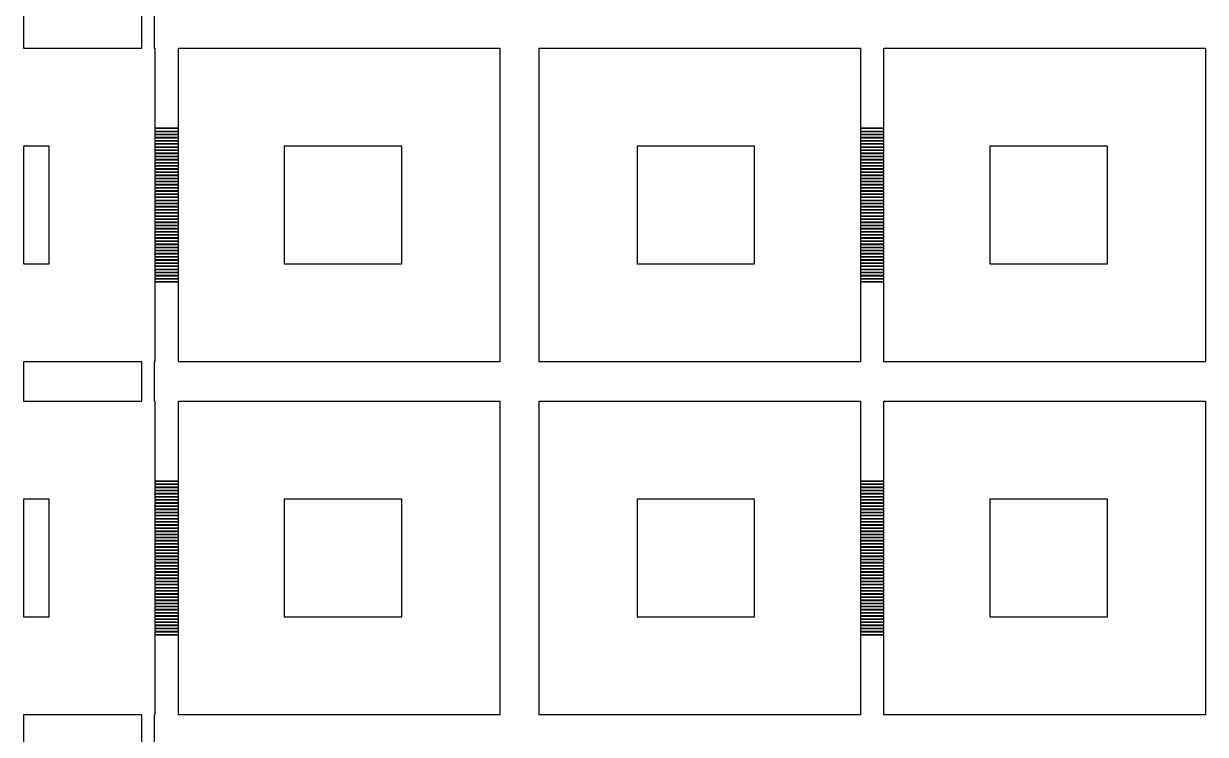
# Model space of a CAD drawing. Extents: x 40 to 187, y -3 to 150.
# Drawn here: x 39.55 to 54.96, y 50.62 to 59.89 of the extents above; entities that cross this region are included whole.
import ezdxf

# ---------------------------------------------------------------- set-up
doc = ezdxf.new("R2010")
doc.units = 0

msp = doc.modelspace()

# ---------------------------------------------------------------- linework, layer by layer
for p, q in [((39.5487, 60.0777), (39.5487, 59.5664)), ((41.0889, 59.5664), (41.0889, 60.0777)), ((41.2513, 60.0777), (41.2513, 59.5664)), ((39.5487, 59.5664), (41.0889, 59.5664)), ((41.2513, 59.5664), (41.2619, 59.5664)), ((41.2619, 59.5664), (41.2619, 58.5285)), ((41.5687, 58.5285), (41.5687, 59.5664)), ((41.5687, 59.5664), (45.7613, 59.5664)), ((45.7613, 59.5664), (45.7613, 55.476)), ((46.2726, 55.476), (46.2726, 59.5664)), ((46.2726, 59.5664), (50.4653, 59.5664)), ((50.4653, 59.5664), (50.4653, 58.5285)), ((50.7721, 58.5285), (50.7721, 59.5664)), ((50.7721, 59.5664), (54.9647, 59.5664)), ((54.9647, 59.5664), (54.9647, 55.476)), ((41.2619, 58.5285), (41.5687, 58.5285)), ((41.5687, 58.5183), (41.2619, 58.5183)), ((41.2619, 58.5183), (41.2619, 58.4876)), ((41.2619, 58.4876), (41.5687, 58.4876)), ((41.5687, 58.4774), (41.2619, 58.4774)), ((41.2619, 58.4774), (41.2619, 58.4467)), ((41.2619, 58.4467), (41.5687, 58.4467)), ((41.5687, 58.4365), (41.2619, 58.4365)), ((41.2619, 58.4365), (41.2619, 58.4058)), ((41.5687, 58.4876), (41.5687, 58.5183)), ((41.5687, 58.4467), (41.5687, 58.4774)), ((41.5687, 58.4058), (41.5687, 58.4365)), ((50.4653, 58.5285), (50.7721, 58.5285)), ((50.7721, 58.5183), (50.4653, 58.5183)), ((50.4653, 58.5183), (50.4653, 58.4876)), ((50.4653, 58.4876), (50.7721, 58.4876)), ((50.7721, 58.4774), (50.4653, 58.4774)), ((50.4653, 58.4774), (50.4653, 58.4467)), ((50.4653, 58.4467), (50.7721, 58.4467)), ((50.7721, 58.4365), (50.4653, 58.4365)), ((50.4653, 58.4365), (50.4653, 58.4058)), ((50.7721, 58.4876), (50.7721, 58.5183)), ((50.7721, 58.4467), (50.7721, 58.4774)), ((50.7721, 58.4058), (50.7721, 58.4365)), ((39.8814, 58.2882), (39.5487, 58.2882)), ((39.5487, 58.2882), (39.5487, 56.7543)), ((39.8814, 56.7543), (39.8814, 58.2882)), ((41.2619, 58.4058), (41.5687, 58.4058)), ((41.5687, 58.3956), (41.2619, 58.3956)), ((41.2619, 58.3956), (41.2619, 58.3649)), ((41.2619, 58.3649), (41.5687, 58.3649)), ((41.5687, 58.3546), (41.2619, 58.3546)), ((41.2619, 58.3546), (41.2619, 58.324)), ((41.2619, 58.324), (41.5687, 58.324)), ((41.5687, 58.3138), (41.2619, 58.3138)), ((41.2619, 58.3138), (41.2619, 58.2831)), ((41.2619, 58.2831), (41.5687, 58.2831)), ((41.5687, 58.2728), (41.2619, 58.2728)), ((41.2619, 58.2728), (41.2619, 58.2422)), ((41.5687, 58.3649), (41.5687, 58.3956)), ((41.5687, 58.324), (41.5687, 58.3546)), ((41.5687, 58.2831), (41.5687, 58.3138)), ((41.5687, 58.2422), (41.5687, 58.2728)), ((44.4831, 58.2882), (42.9492, 58.2882)), ((42.9492, 58.2882), (42.9492, 56.7543)), ((44.4831, 56.7543), (44.4831, 58.2882)), ((49.0848, 58.2882), (47.5509, 58.2882)), ((47.5509, 58.2882), (47.5509, 56.7543)), ((49.0848, 56.7543), (49.0848, 58.2882)), ((50.4653, 58.4058), (50.7721, 58.4058)), ((50.7721, 58.3956), (50.4653, 58.3956)), ((50.4653, 58.3956), (50.4653, 58.3649)), ((50.4653, 58.3649), (50.7721, 58.3649)), ((50.7721, 58.3546), (50.4653, 58.3546)), ((50.4653, 58.3546), (50.4653, 58.324)), ((50.4653, 58.324), (50.7721, 58.324)), ((50.7721, 58.3138), (50.4653, 58.3138)), ((50.4653, 58.3138), (50.4653, 58.2831)), ((50.4653, 58.2831), (50.7721, 58.2831)), ((50.7721, 58.2728), (50.4653, 58.2728)), ((50.4653, 58.2728), (50.4653, 58.2422)), ((50.7721, 58.3649), (50.7721, 58.3956)), ((50.7721, 58.324), (50.7721, 58.3546)), ((50.7721, 58.2831), (50.7721, 58.3138)), ((50.7721, 58.2422), (50.7721, 58.2728)), ((53.6865, 58.2882), (52.1526, 58.2882)), ((52.1526, 58.2882), (52.1526, 56.7543)), ((53.6865, 56.7543), (53.6865, 58.2882)), ((41.2619, 58.2422), (41.5687, 58.2422)), ((41.5687, 58.2319), (41.2619, 58.2319)), ((41.2619, 58.2319), (41.2619, 58.2013)), ((41.2619, 58.2013), (41.5687, 58.2013)), ((41.5687, 58.191), (41.2619, 58.191)), ((41.2619, 58.191), (41.2619, 58.1604)), ((41.2619, 58.1604), (41.5687, 58.1604)), ((41.5687, 58.1501), (41.2619, 58.1501)), ((41.2619, 58.1501), (41.2619, 58.1195)), ((41.2619, 58.1195), (41.5687, 58.1195)), ((41.5687, 58.2013), (41.5687, 58.2319)), ((41.5687, 58.1604), (41.5687, 58.191)), ((41.5687, 58.1195), (41.5687, 58.1501)), ((50.4653, 58.2422), (50.7721, 58.2422)), ((50.7721, 58.2319), (50.4653, 58.2319)), ((50.4653, 58.2319), (50.4653, 58.2013)), ((50.4653, 58.2013), (50.7721, 58.2013)), ((50.7721, 58.191), (50.4653, 58.191)), ((50.4653, 58.191), (50.4653, 58.1604)), ((50.4653, 58.1604), (50.7721, 58.1604)), ((50.7721, 58.1501), (50.4653, 58.1501)), ((50.4653, 58.1501), (50.4653, 58.1195)), ((50.4653, 58.1195), (50.7721, 58.1195)), ((50.7721, 58.2013), (50.7721, 58.2319)), ((50.7721, 58.1604), (50.7721, 58.191)), ((50.7721, 58.1195), (50.7721, 58.1501)), ((41.5687, 58.1092), (41.2619, 58.1092)), ((41.2619, 58.1092), (41.2619, 58.0786)), ((41.2619, 58.0786), (41.5687, 58.0786)), ((41.5687, 58.0683), (41.2619, 58.0683)), ((41.2619, 58.0683), (41.2619, 58.0376)), ((41.2619, 58.0376), (41.5687, 58.0376)), ((41.5687, 58.0274), (41.2619, 58.0274)), ((41.2619, 58.0274), (41.2619, 57.9967)), ((41.2619, 57.9967), (41.5687, 57.9967)), ((41.5687, 57.9865), (41.2619, 57.9865)), ((41.2619, 57.9865), (41.2619, 57.9558)), ((41.5687, 58.0786), (41.5687, 58.1092)), ((41.5687, 58.0376), (41.5687, 58.0683)), ((41.5687, 57.9967), (41.5687, 58.0274)), ((41.5687, 57.9558), (41.5687, 57.9865)), ((50.7721, 58.1092), (50.4653, 58.1092)), ((50.4653, 58.1092), (50.4653, 58.0786)), ((50.4653, 58.0786), (50.7721, 58.0786)), ((50.7721, 58.0683), (50.4653, 58.0683)), ((50.4653, 58.0683), (50.4653, 58.0376)), ((50.4653, 58.0376), (50.7721, 58.0376)), ((50.7721, 58.0274), (50.4653, 58.0274)), ((50.4653, 58.0274), (50.4653, 57.9967)), ((50.4653, 57.9967), (50.7721, 57.9967)), ((50.7721, 57.9865), (50.4653, 57.9865)), ((50.4653, 57.9865), (50.4653, 57.9558)), ((50.7721, 58.0786), (50.7721, 58.1092)), ((50.7721, 58.0376), (50.7721, 58.0683)), ((50.7721, 57.9967), (50.7721, 58.0274)), ((50.7721, 57.9558), (50.7721, 57.9865)), ((41.2619, 57.9558), (41.5687, 57.9558)), ((41.5687, 57.9456), (41.2619, 57.9456)), ((41.2619, 57.9456), (41.2619, 57.9149)), ((41.2619, 57.9149), (41.5687, 57.9149)), ((41.5687, 57.9047), (41.2619, 57.9047)), ((41.2619, 57.9047), (41.2619, 57.874)), ((41.2619, 57.874), (41.5687, 57.874)), ((41.5687, 57.8638), (41.2619, 57.8638)), ((41.2619, 57.8638), (41.2619, 57.8331)), ((41.2619, 57.8331), (41.5687, 57.8331)), ((41.5687, 57.8229), (41.2619, 57.8229)), ((41.2619, 57.8229), (41.2619, 57.7922)), ((41.5687, 57.9149), (41.5687, 57.9456)), ((41.5687, 57.874), (41.5687, 57.9047)), ((41.5687, 57.8331), (41.5687, 57.8638)), ((41.5687, 57.7922), (41.5687, 57.8229)), ((50.4653, 57.9558), (50.7721, 57.9558)), ((50.7721, 57.9456), (50.4653, 57.9456)), ((50.4653, 57.9456), (50.4653, 57.9149)), ((50.4653, 57.9149), (50.7721, 57.9149)), ((50.7721, 57.9047), (50.4653, 57.9047)), ((50.4653, 57.9047), (50.4653, 57.874)), ((50.4653, 57.874), (50.7721, 57.874)), ((50.7721, 57.8638), (50.4653, 57.8638)), ((50.4653, 57.8638), (50.4653, 57.8331)), ((50.4653, 57.8331), (50.7721, 57.8331)), ((50.7721, 57.8229), (50.4653, 57.8229)), ((50.4653, 57.8229), (50.4653, 57.7922)), ((50.7721, 57.9149), (50.7721, 57.9456)), ((50.7721, 57.874), (50.7721, 57.9047)), ((50.7721, 57.8331), (50.7721, 57.8638)), ((50.7721, 57.7922), (50.7721, 57.8229)), ((41.2619, 57.7922), (41.5687, 57.7922)), ((41.5687, 57.782), (41.2619, 57.782)), ((41.2619, 57.782), (41.2619, 57.7513)), ((41.2619, 57.7513), (41.5687, 57.7513)), ((41.5687, 57.7411), (41.2619, 57.7411)), ((41.2619, 57.7411), (41.2619, 57.7104)), ((41.2619, 57.7104), (41.5687, 57.7104)), ((41.5687, 57.7002), (41.2619, 57.7002)), ((41.2619, 57.7002), (41.2619, 57.6695)), ((41.2619, 57.6695), (41.5687, 57.6695)), ((41.5687, 57.6593), (41.2619, 57.6593)), ((41.2619, 57.6593), (41.2619, 57.6286)), ((41.5687, 57.7513), (41.5687, 57.782)), ((41.5687, 57.7104), (41.5687, 57.7411)), ((41.5687, 57.6695), (41.5687, 57.7002)), ((41.5687, 57.6286), (41.5687, 57.6593)), ((50.4653, 57.7922), (50.7721, 57.7922)), ((50.7721, 57.782), (50.4653, 57.782)), ((50.4653, 57.782), (50.4653, 57.7513)), ((50.4653, 57.7513), (50.7721, 57.7513)), ((50.7721, 57.7411), (50.4653, 57.7411)), ((50.4653, 57.7411), (50.4653, 57.7104)), ((50.4653, 57.7104), (50.7721, 57.7104)), ((50.7721, 57.7002), (50.4653, 57.7002)), ((50.4653, 57.7002), (50.4653, 57.6695)), ((50.4653, 57.6695), (50.7721, 57.6695)), ((50.7721, 57.6593), (50.4653, 57.6593)), ((50.4653, 57.6593), (50.4653, 57.6286)), ((50.7721, 57.7513), (50.7721, 57.782)), ((50.7721, 57.7104), (50.7721, 57.7411)), ((50.7721, 57.6695), (50.7721, 57.7002)), ((50.7721, 57.6286), (50.7721, 57.6593)), ((41.2619, 57.6286), (41.5687, 57.6286)), ((41.5687, 57.6184), (41.2619, 57.6184)), ((41.2619, 57.6184), (41.2619, 57.5877)), ((41.2619, 57.5877), (41.5687, 57.5877)), ((41.5687, 57.5775), (41.2619, 57.5775)), ((41.2619, 57.5775), (41.2619, 57.5468)), ((41.2619, 57.5468), (41.5687, 57.5468)), ((41.5687, 57.5366), (41.2619, 57.5366)), ((41.2619, 57.5366), (41.2619, 57.5059)), ((41.2619, 57.5059), (41.5687, 57.5059)), ((41.5687, 57.5877), (41.5687, 57.6184)), ((41.5687, 57.5468), (41.5687, 57.5775)), ((41.5687, 57.5059), (41.5687, 57.5366)), ((50.4653, 57.6286), (50.7721, 57.6286)), ((50.7721, 57.6184), (50.4653, 57.6184)), ((50.4653, 57.6184), (50.4653, 57.5877)), ((50.4653, 57.5877), (50.7721, 57.5877)), ((50.7721, 57.5775), (50.4653, 57.5775)), ((50.4653, 57.5775), (50.4653, 57.5468)), ((50.4653, 57.5468), (50.7721, 57.5468)), ((50.7721, 57.5366), (50.4653, 57.5366)), ((50.4653, 57.5366), (50.4653, 57.5059)), ((50.4653, 57.5059), (50.7721, 57.5059)), ((50.7721, 57.5877), (50.7721, 57.6184)), ((50.7721, 57.5468), (50.7721, 57.5775)), ((50.7721, 57.5059), (50.7721, 57.5366)), ((41.5687, 57.4957), (41.2619, 57.4957)), ((41.2619, 57.4957), (41.2619, 57.465)), ((41.2619, 57.465), (41.5687, 57.465)), ((41.5687, 57.4548), (41.2619, 57.4548)), ((41.2619, 57.4548), (41.2619, 57.4241)), ((41.2619, 57.4241), (41.5687, 57.4241)), ((41.5687, 57.4139), (41.2619, 57.4139)), ((41.2619, 57.4139), (41.2619, 57.3832)), ((41.2619, 57.3832), (41.5687, 57.3832)), ((41.5687, 57.373), (41.2619, 57.373)), ((41.2619, 57.373), (41.2619, 57.3423)), ((41.5687, 57.465), (41.5687, 57.4957)), ((41.5687, 57.4241), (41.5687, 57.4548)), ((41.5687, 57.3832), (41.5687, 57.4139)), ((41.5687, 57.3423), (41.5687, 57.373)), ((50.7721, 57.4957), (50.4653, 57.4957)), ((50.4653, 57.4957), (50.4653, 57.465)), ((50.4653, 57.465), (50.7721, 57.465)), ((50.7721, 57.4548), (50.4653, 57.4548)), ((50.4653, 57.4548), (50.4653, 57.4241)), ((50.4653, 57.4241), (50.7721, 57.4241)), ((50.7721, 57.4139), (50.4653, 57.4139)), ((50.4653, 57.4139), (50.4653, 57.3832)), ((50.4653, 57.3832), (50.7721, 57.3832)), ((50.7721, 57.373), (50.4653, 57.373)), ((50.4653, 57.373), (50.4653, 57.3423)), ((50.7721, 57.465), (50.7721, 57.4957)), ((50.7721, 57.4241), (50.7721, 57.4548)), ((50.7721, 57.3832), (50.7721, 57.4139)), ((50.7721, 57.3423), (50.7721, 57.373)), ((41.2619, 57.3423), (41.5687, 57.3423)), ((41.5687, 57.3321), (41.2619, 57.3321)), ((41.2619, 57.3321), (41.2619, 57.3014)), ((41.2619, 57.3014), (41.5687, 57.3014)), ((41.5687, 57.2912), (41.2619, 57.2912)), ((41.2619, 57.2912), (41.2619, 57.2605)), ((41.2619, 57.2605), (41.5687, 57.2605)), ((41.5687, 57.2503), (41.2619, 57.2503)), ((41.2619, 57.2503), (41.2619, 57.2196)), ((41.2619, 57.2196), (41.5687, 57.2196)), ((41.5687, 57.2094), (41.2619, 57.2094)), ((41.2619, 57.2094), (41.2619, 57.1787)), ((41.5687, 57.3014), (41.5687, 57.3321)), ((41.5687, 57.2605), (41.5687, 57.2912)), ((41.5687, 57.2196), (41.5687, 57.2503)), ((41.5687, 57.1787), (41.5687, 57.2094)), ((50.4653, 57.3423), (50.7721, 57.3423)), ((50.7721, 57.3321), (50.4653, 57.3321)), ((50.4653, 57.3321), (50.4653, 57.3014)), ((50.4653, 57.3014), (50.7721, 57.3014)), ((50.7721, 57.2912), (50.4653, 57.2912)), ((50.4653, 57.2912), (50.4653, 57.2605)), ((50.4653, 57.2605), (50.7721, 57.2605)), ((50.7721, 57.2503), (50.4653, 57.2503)), ((50.4653, 57.2503), (50.4653, 57.2196)), ((50.4653, 57.2196), (50.7721, 57.2196)), ((50.7721, 57.2094), (50.4653, 57.2094)), ((50.4653, 57.2094), (50.4653, 57.1787)), ((50.7721, 57.3014), (50.7721, 57.3321)), ((50.7721, 57.2605), (50.7721, 57.2912)), ((50.7721, 57.2196), (50.7721, 57.2503)), ((50.7721, 57.1787), (50.7721, 57.2094)), ((41.2619, 57.1787), (41.5687, 57.1787)), ((41.5687, 57.1685), (41.2619, 57.1685)), ((41.2619, 57.1685), (41.2619, 57.1378)), ((41.2619, 57.1378), (41.5687, 57.1378)), ((41.5687, 57.1275), (41.2619, 57.1275)), ((41.2619, 57.1275), (41.2619, 57.0969)), ((41.2619, 57.0969), (41.5687, 57.0969)), ((41.5687, 57.0867), (41.2619, 57.0867)), ((41.2619, 57.0867), (41.2619, 57.056)), ((41.2619, 57.056), (41.5687, 57.056)), ((41.5687, 57.0457), (41.2619, 57.0457)), ((41.2619, 57.0457), (41.2619, 57.0151)), ((41.5687, 57.1378), (41.5687, 57.1685)), ((41.5687, 57.0969), (41.5687, 57.1275)), ((41.5687, 57.056), (41.5687, 57.0867)), ((41.5687, 57.0151), (41.5687, 57.0457)), ((50.4653, 57.1787), (50.7721, 57.1787)), ((50.7721, 57.1685), (50.4653, 57.1685)), ((50.4653, 57.1685), (50.4653, 57.1378)), ((50.4653, 57.1378), (50.7721, 57.1378)), ((50.7721, 57.1275), (50.4653, 57.1275)), ((50.4653, 57.1275), (50.4653, 57.0969)), ((50.4653, 57.0969), (50.7721, 57.0969)), ((50.7721, 57.0867), (50.4653, 57.0867)), ((50.4653, 57.0867), (50.4653, 57.056)), ((50.4653, 57.056), (50.7721, 57.056)), ((50.7721, 57.0457), (50.4653, 57.0457)), ((50.4653, 57.0457), (50.4653, 57.0151)), ((50.7721, 57.1378), (50.7721, 57.1685)), ((50.7721, 57.0969), (50.7721, 57.1275)), ((50.7721, 57.056), (50.7721, 57.0867)), ((50.7721, 57.0151), (50.7721, 57.0457)), ((41.2619, 57.0151), (41.5687, 57.0151)), ((41.5687, 57.0048), (41.2619, 57.0048)), ((41.2619, 57.0048), (41.2619, 56.9742)), ((41.2619, 56.9742), (41.5687, 56.9742)), ((41.5687, 56.9639), (41.2619, 56.9639)), ((41.2619, 56.9639), (41.2619, 56.9333)), ((41.2619, 56.9333), (41.5687, 56.9333)), ((41.5687, 56.923), (41.2619, 56.923)), ((41.2619, 56.923), (41.2619, 56.8923)), ((41.2619, 56.8923), (41.5687, 56.8923)), ((41.5687, 56.9742), (41.5687, 57.0048)), ((41.5687, 56.9333), (41.5687, 56.9639)), ((41.5687, 56.8923), (41.5687, 56.923)), ((50.4653, 57.0151), (50.7721, 57.0151)), ((50.7721, 57.0048), (50.4653, 57.0048)), ((50.4653, 57.0048), (50.4653, 56.9742)), ((50.4653, 56.9742), (50.7721, 56.9742)), ((50.7721, 56.9639), (50.4653, 56.9639)), ((50.4653, 56.9639), (50.4653, 56.9333)), ((50.4653, 56.9333), (50.7721, 56.9333)), ((50.7721, 56.923), (50.4653, 56.923)), ((50.4653, 56.923), (50.4653, 56.8923)), ((50.4653, 56.8923), (50.7721, 56.8923)), ((50.7721, 56.9742), (50.7721, 57.0048)), ((50.7721, 56.9333), (50.7721, 56.9639)), ((50.7721, 56.8923), (50.7721, 56.923)), ((39.5487, 56.7543), (39.8814, 56.7543)), ((41.5687, 56.8821), (41.2619, 56.8821)), ((41.2619, 56.8821), (41.2619, 56.8514)), ((41.2619, 56.8514), (41.5687, 56.8514)), ((41.5687, 56.8412), (41.2619, 56.8412)), ((41.2619, 56.8412), (41.2619, 56.8105)), ((41.2619, 56.8105), (41.5687, 56.8105)), ((41.5687, 56.8003), (41.2619, 56.8003)), ((41.2619, 56.8003), (41.2619, 56.7697)), ((41.2619, 56.7697), (41.5687, 56.7697)), ((41.5687, 56.7594), (41.2619, 56.7594)), ((41.2619, 56.7594), (41.2619, 56.7287)), ((41.5687, 56.8514), (41.5687, 56.8821)), ((41.5687, 56.8105), (41.5687, 56.8412)), ((41.5687, 56.7697), (41.5687, 56.8003)), ((41.5687, 56.7287), (41.5687, 56.7594)), ((42.9492, 56.7543), (44.4831, 56.7543)), ((47.5509, 56.7543), (49.0848, 56.7543)), ((50.7721, 56.8821), (50.4653, 56.8821)), ((50.4653, 56.8821), (50.4653, 56.8514)), ((50.4653, 56.8514), (50.7721, 56.8514)), ((50.7721, 56.8412), (50.4653, 56.8412)), ((50.4653, 56.8412), (50.4653, 56.8105)), ((50.4653, 56.8105), (50.7721, 56.8105)), ((50.7721, 56.8003), (50.4653, 56.8003)), ((50.4653, 56.8003), (50.4653, 56.7697)), ((50.4653, 56.7697), (50.7721, 56.7697)), ((50.7721, 56.7594), (50.4653, 56.7594)), ((50.4653, 56.7594), (50.4653, 56.7287)), ((50.7721, 56.8514), (50.7721, 56.8821)), ((50.7721, 56.8105), (50.7721, 56.8412)), ((50.7721, 56.7697), (50.7721, 56.8003)), ((50.7721, 56.7287), (50.7721, 56.7594)), ((52.1526, 56.7543), (53.6865, 56.7543)), ((41.2619, 56.7287), (41.5687, 56.7287)), ((41.5687, 56.7185), (41.2619, 56.7185)), ((41.2619, 56.7185), (41.2619, 56.6878)), ((41.2619, 56.6878), (41.5687, 56.6878)), ((41.5687, 56.6776), (41.2619, 56.6776)), ((41.2619, 56.6776), (41.2619, 56.6469)), ((41.2619, 56.6469), (41.5687, 56.6469)), ((41.5687, 56.6367), (41.2619, 56.6367)), ((41.2619, 56.6367), (41.2619, 56.606)), ((41.2619, 56.606), (41.5687, 56.606)), ((41.5687, 56.5958), (41.2619, 56.5958)), ((41.2619, 56.5958), (41.2619, 56.5651)), ((41.5687, 56.6878), (41.5687, 56.7185)), ((41.5687, 56.6469), (41.5687, 56.6776)), ((41.5687, 56.606), (41.5687, 56.6367)), ((41.5687, 56.5651), (41.5687, 56.5958)), ((50.4653, 56.7287), (50.7721, 56.7287)), ((50.7721, 56.7185), (50.4653, 56.7185)), ((50.4653, 56.7185), (50.4653, 56.6878)), ((50.4653, 56.6878), (50.7721, 56.6878)), ((50.7721, 56.6776), (50.4653, 56.6776)), ((50.4653, 56.6776), (50.4653, 56.6469)), ((50.4653, 56.6469), (50.7721, 56.6469)), ((50.7721, 56.6367), (50.4653, 56.6367)), ((50.4653, 56.6367), (50.4653, 56.606)), ((50.4653, 56.606), (50.7721, 56.606)), ((50.7721, 56.5958), (50.4653, 56.5958)), ((50.4653, 56.5958), (50.4653, 56.5651)), ((50.7721, 56.6878), (50.7721, 56.7185)), ((50.7721, 56.6469), (50.7721, 56.6776)), ((50.7721, 56.606), (50.7721, 56.6367)), ((50.7721, 56.5651), (50.7721, 56.5958)), ((41.2619, 56.5651), (41.5687, 56.5651)), ((41.5687, 56.5549), (41.2619, 56.5549)), ((41.2619, 56.5549), (41.2619, 56.5242)), ((41.2619, 56.5242), (41.5687, 56.5242)), ((41.5687, 56.514), (41.2619, 56.514)), ((41.2619, 56.514), (41.2619, 55.476)), ((41.5687, 56.5242), (41.5687, 56.5549)), ((41.5687, 55.476), (41.5687, 56.514)), ((50.4653, 56.5651), (50.7721, 56.5651)), ((50.7721, 56.5549), (50.4653, 56.5549)), ((50.4653, 56.5549), (50.4653, 56.5242)), ((50.4653, 56.5242), (50.7721, 56.5242)), ((50.7721, 56.514), (50.4653, 56.514)), ((50.4653, 56.514), (50.4653, 55.476)), ((50.7721, 56.5242), (50.7721, 56.5549)), ((50.7721, 55.476), (50.7721, 56.514)), ((41.0889, 55.476), (39.5487, 55.476)), ((39.5487, 55.476), (39.5487, 54.9647)), ((41.0889, 54.9647), (41.0889, 55.476)), ((41.2619, 55.476), (41.2513, 55.476)), ((41.2513, 55.476), (41.2513, 54.9647)), ((45.7613, 55.476), (41.5687, 55.476)), ((50.4653, 55.476), (46.2726, 55.476)), ((54.9647, 55.476), (50.7721, 55.476)), ((39.5487, 54.9647), (41.0889, 54.9647)), ((41.2513, 54.9647), (41.2619, 54.9647)), ((41.2619, 54.9647), (41.2619, 53.9268)), ((41.5687, 53.9268), (41.5687, 54.9647)), ((41.5687, 54.9647), (45.7613, 54.9647)), ((45.7613, 54.9647), (45.7613, 50.8743)), ((46.2726, 50.8743), (46.2726, 54.9647)), ((46.2726, 54.9647), (50.4653, 54.9647)), ((50.4653, 54.9647), (50.4653, 53.9268)), ((50.7721, 53.9268), (50.7721, 54.9647)), ((50.7721, 54.9647), (54.9647, 54.9647)), ((54.9647, 54.9647), (54.9647, 50.8743)), ((41.2619, 53.9268), (41.5687, 53.9268)), ((41.5687, 53.9166), (41.2619, 53.9166)), ((41.2619, 53.9166), (41.2619, 53.8859)), ((41.2619, 53.8859), (41.5687, 53.8859)), ((41.5687, 53.8757), (41.2619, 53.8757)), ((41.2619, 53.8757), (41.2619, 53.845)), ((41.2619, 53.845), (41.5687, 53.845)), ((41.5687, 53.8348), (41.2619, 53.8348)), ((41.2619, 53.8348), (41.2619, 53.8041)), ((41.2619, 53.8041), (41.5687, 53.8041)), ((41.5687, 53.8859), (41.5687, 53.9166)), ((41.5687, 53.845), (41.5687, 53.8757)), ((41.5687, 53.8041), (41.5687, 53.8348)), ((50.4653, 53.9268), (50.7721, 53.9268)), ((50.7721, 53.9166), (50.4653, 53.9166)), ((50.4653, 53.9166), (50.4653, 53.8859)), ((50.4653, 53.8859), (50.7721, 53.8859)), ((50.7721, 53.8757), (50.4653, 53.8757)), ((50.4653, 53.8757), (50.4653, 53.845)), ((50.4653, 53.845), (50.7721, 53.845)), ((50.7721, 53.8348), (50.4653, 53.8348)), ((50.4653, 53.8348), (50.4653, 53.8041)), ((50.4653, 53.8041), (50.7721, 53.8041)), ((50.7721, 53.8859), (50.7721, 53.9166)), ((50.7721, 53.845), (50.7721, 53.8757)), ((50.7721, 53.8041), (50.7721, 53.8348)), ((39.8814, 53.6865), (39.5487, 53.6865)), ((39.5487, 53.6865), (39.5487, 52.1526)), ((39.8814, 52.1526), (39.8814, 53.6865)), ((41.5687, 53.7939), (41.2619, 53.7939)), ((41.2619, 53.7939), (41.2619, 53.7632)), ((41.2619, 53.7632), (41.5687, 53.7632)), ((41.5687, 53.7529), (41.2619, 53.7529)), ((41.2619, 53.7529), (41.2619, 53.7223)), ((41.2619, 53.7223), (41.5687, 53.7223)), ((41.5687, 53.7121), (41.2619, 53.7121)), ((41.2619, 53.7121), (41.2619, 53.6814)), ((41.2619, 53.6814), (41.5687, 53.6814)), ((41.5687, 53.6711), (41.2619, 53.6711)), ((41.2619, 53.6711), (41.2619, 53.6405)), ((41.5687, 53.7632), (41.5687, 53.7939)), ((41.5687, 53.7223), (41.5687, 53.7529)), ((41.5687, 53.6814), (41.5687, 53.7121)), ((41.5687, 53.6405), (41.5687, 53.6711)), ((44.4831, 53.6865), (42.9492, 53.6865)), ((42.9492, 53.6865), (42.9492, 52.1526)), ((44.4831, 52.1526), (44.4831, 53.6865)), ((49.0848, 53.6865), (47.5509, 53.6865)), ((47.5509, 53.6865), (47.5509, 52.1526)), ((49.0848, 52.1526), (49.0848, 53.6865)), ((50.7721, 53.7939), (50.4653, 53.7939)), ((50.4653, 53.7939), (50.4653, 53.7632)), ((50.4653, 53.7632), (50.7721, 53.7632)), ((50.7721, 53.7529), (50.4653, 53.7529)), ((50.4653, 53.7529), (50.4653, 53.7223)), ((50.4653, 53.7223), (50.7721, 53.7223)), ((50.7721, 53.7121), (50.4653, 53.7121)), ((50.4653, 53.7121), (50.4653, 53.6814)), ((50.4653, 53.6814), (50.7721, 53.6814)), ((50.7721, 53.6711), (50.4653, 53.6711)), ((50.4653, 53.6711), (50.4653, 53.6405)), ((50.7721, 53.7632), (50.7721, 53.7939)), ((50.7721, 53.7223), (50.7721, 53.7529)), ((50.7721, 53.6814), (50.7721, 53.7121)), ((50.7721, 53.6405), (50.7721, 53.6711)), ((53.6865, 53.6865), (52.1526, 53.6865)), ((52.1526, 53.6865), (52.1526, 52.1526)), ((53.6865, 52.1526), (53.6865, 53.6865)), ((41.2619, 53.6405), (41.5687, 53.6405)), ((41.5687, 53.6302), (41.2619, 53.6302)), ((41.2619, 53.6302), (41.2619, 53.5996)), ((41.2619, 53.5996), (41.5687, 53.5996)), ((41.5687, 53.5893), (41.2619, 53.5893)), ((41.2619, 53.5893), (41.2619, 53.5587)), ((41.2619, 53.5587), (41.5687, 53.5587)), ((41.5687, 53.5484), (41.2619, 53.5484)), ((41.2619, 53.5484), (41.2619, 53.5178)), ((41.2619, 53.5178), (41.5687, 53.5178)), ((41.5687, 53.5075), (41.2619, 53.5075)), ((41.2619, 53.5075), (41.2619, 53.4769)), ((41.5687, 53.5996), (41.5687, 53.6302)), ((41.5687, 53.5587), (41.5687, 53.5893)), ((41.5687, 53.5178), (41.5687, 53.5484)), ((41.5687, 53.4769), (41.5687, 53.5075)), ((50.4653, 53.6405), (50.7721, 53.6405)), ((50.7721, 53.6302), (50.4653, 53.6302)), ((50.4653, 53.6302), (50.4653, 53.5996)), ((50.4653, 53.5996), (50.7721, 53.5996)), ((50.7721, 53.5893), (50.4653, 53.5893)), ((50.4653, 53.5893), (50.4653, 53.5587)), ((50.4653, 53.5587), (50.7721, 53.5587)), ((50.7721, 53.5484), (50.4653, 53.5484)), ((50.4653, 53.5484), (50.4653, 53.5178)), ((50.4653, 53.5178), (50.7721, 53.5178)), ((50.7721, 53.5075), (50.4653, 53.5075)), ((50.4653, 53.5075), (50.4653, 53.4769)), ((50.7721, 53.5996), (50.7721, 53.6302)), ((50.7721, 53.5587), (50.7721, 53.5893)), ((50.7721, 53.5178), (50.7721, 53.5484)), ((50.7721, 53.4769), (50.7721, 53.5075)), ((41.2619, 53.4769), (41.5687, 53.4769)), ((41.5687, 53.4666), (41.2619, 53.4666)), ((41.2619, 53.4666), (41.2619, 53.4359)), ((41.2619, 53.4359), (41.5687, 53.4359)), ((41.5687, 53.4257), (41.2619, 53.4257)), ((41.2619, 53.4257), (41.2619, 53.3951)), ((41.2619, 53.3951), (41.5687, 53.3951)), ((41.5687, 53.3848), (41.2619, 53.3848)), ((41.2619, 53.3848), (41.2619, 53.3541)), ((41.2619, 53.3541), (41.5687, 53.3541)), ((41.5687, 53.3439), (41.2619, 53.3439)), ((41.2619, 53.3439), (41.2619, 53.3132)), ((41.5687, 53.4359), (41.5687, 53.4666)), ((41.5687, 53.3951), (41.5687, 53.4257)), ((41.5687, 53.3541), (41.5687, 53.3848)), ((41.5687, 53.3132), (41.5687, 53.3439)), ((50.4653, 53.4769), (50.7721, 53.4769)), ((50.7721, 53.4666), (50.4653, 53.4666)), ((50.4653, 53.4666), (50.4653, 53.4359)), ((50.4653, 53.4359), (50.7721, 53.4359)), ((50.7721, 53.4257), (50.4653, 53.4257)), ((50.4653, 53.4257), (50.4653, 53.3951)), ((50.4653, 53.3951), (50.7721, 53.3951)), ((50.7721, 53.3848), (50.4653, 53.3848)), ((50.4653, 53.3848), (50.4653, 53.3541)), ((50.4653, 53.3541), (50.7721, 53.3541)), ((50.7721, 53.3439), (50.4653, 53.3439)), ((50.4653, 53.3439), (50.4653, 53.3132)), ((50.7721, 53.4359), (50.7721, 53.4666)), ((50.7721, 53.3951), (50.7721, 53.4257)), ((50.7721, 53.3541), (50.7721, 53.3848)), ((50.7721, 53.3132), (50.7721, 53.3439)), ((41.2619, 53.3132), (41.5687, 53.3132)), ((41.5687, 53.303), (41.2619, 53.303)), ((41.2619, 53.303), (41.2619, 53.2723)), ((41.2619, 53.2723), (41.5687, 53.2723)), ((41.5687, 53.2621), (41.2619, 53.2621)), ((41.2619, 53.2621), (41.2619, 53.2314)), ((41.2619, 53.2314), (41.5687, 53.2314)), ((41.5687, 53.2212), (41.2619, 53.2212)), ((41.2619, 53.2212), (41.2619, 53.1905)), ((41.2619, 53.1905), (41.5687, 53.1905)), ((41.5687, 53.2723), (41.5687, 53.303)), ((41.5687, 53.2314), (41.5687, 53.2621)), ((41.5687, 53.1905), (41.5687, 53.2212)), ((50.4653, 53.3132), (50.7721, 53.3132)), ((50.7721, 53.303), (50.4653, 53.303)), ((50.4653, 53.303), (50.4653, 53.2723)), ((50.4653, 53.2723), (50.7721, 53.2723)), ((50.7721, 53.2621), (50.4653, 53.2621)), ((50.4653, 53.2621), (50.4653, 53.2314)), ((50.4653, 53.2314), (50.7721, 53.2314)), ((50.7721, 53.2212), (50.4653, 53.2212)), ((50.4653, 53.2212), (50.4653, 53.1905)), ((50.4653, 53.1905), (50.7721, 53.1905)), ((50.7721, 53.2723), (50.7721, 53.303)), ((50.7721, 53.2314), (50.7721, 53.2621)), ((50.7721, 53.1905), (50.7721, 53.2212)), ((41.5687, 53.1803), (41.2619, 53.1803)), ((41.2619, 53.1803), (41.2619, 53.1496)), ((41.2619, 53.1496), (41.5687, 53.1496)), ((41.5687, 53.1394), (41.2619, 53.1394)), ((41.2619, 53.1394), (41.2619, 53.1087)), ((41.2619, 53.1087), (41.5687, 53.1087)), ((41.5687, 53.0985), (41.2619, 53.0985)), ((41.2619, 53.0985), (41.2619, 53.0678)), ((41.2619, 53.0678), (41.5687, 53.0678)), ((41.5687, 53.0576), (41.2619, 53.0576)), ((41.2619, 53.0576), (41.2619, 53.0269)), ((41.5687, 53.1496), (41.5687, 53.1803)), ((41.5687, 53.1087), (41.5687, 53.1394)), ((41.5687, 53.0678), (41.5687, 53.0985)), ((41.5687, 53.0269), (41.5687, 53.0576)), ((50.7721, 53.1803), (50.4653, 53.1803)), ((50.4653, 53.1803), (50.4653, 53.1496)), ((50.4653, 53.1496), (50.7721, 53.1496)), ((50.7721, 53.1394), (50.4653, 53.1394)), ((50.4653, 53.1394), (50.4653, 53.1087)), ((50.4653, 53.1087), (50.7721, 53.1087)), ((50.7721, 53.0985), (50.4653, 53.0985)), ((50.4653, 53.0985), (50.4653, 53.0678)), ((50.4653, 53.0678), (50.7721, 53.0678)), ((50.7721, 53.0576), (50.4653, 53.0576)), ((50.4653, 53.0576), (50.4653, 53.0269)), ((50.7721, 53.1496), (50.7721, 53.1803)), ((50.7721, 53.1087), (50.7721, 53.1394)), ((50.7721, 53.0678), (50.7721, 53.0985)), ((50.7721, 53.0269), (50.7721, 53.0576)), ((41.2619, 53.0269), (41.5687, 53.0269)), ((41.5687, 53.0167), (41.2619, 53.0167)), ((41.2619, 53.0167), (41.2619, 52.986)), ((41.2619, 52.986), (41.5687, 52.986)), ((41.5687, 52.9758), (41.2619, 52.9758)), ((41.2619, 52.9758), (41.2619, 52.9451)), ((41.2619, 52.9451), (41.5687, 52.9451)), ((41.5687, 52.9349), (41.2619, 52.9349)), ((41.2619, 52.9349), (41.2619, 52.9042)), ((41.2619, 52.9042), (41.5687, 52.9042)), ((41.5687, 52.894), (41.2619, 52.894)), ((41.2619, 52.894), (41.2619, 52.8633)), ((41.5687, 52.986), (41.5687, 53.0167)), ((41.5687, 52.9451), (41.5687, 52.9758)), ((41.5687, 52.9042), (41.5687, 52.9349)), ((41.5687, 52.8633), (41.5687, 52.894)), ((50.4653, 53.0269), (50.7721, 53.0269)), ((50.7721, 53.0167), (50.4653, 53.0167)), ((50.4653, 53.0167), (50.4653, 52.986)), ((50.4653, 52.986), (50.7721, 52.986)), ((50.7721, 52.9758), (50.4653, 52.9758)), ((50.4653, 52.9758), (50.4653, 52.9451)), ((50.4653, 52.9451), (50.7721, 52.9451)), ((50.7721, 52.9349), (50.4653, 52.9349)), ((50.4653, 52.9349), (50.4653, 52.9042)), ((50.4653, 52.9042), (50.7721, 52.9042)), ((50.7721, 52.894), (50.4653, 52.894)), ((50.4653, 52.894), (50.4653, 52.8633)), ((50.7721, 52.986), (50.7721, 53.0167)), ((50.7721, 52.9451), (50.7721, 52.9758)), ((50.7721, 52.9042), (50.7721, 52.9349)), ((50.7721, 52.8633), (50.7721, 52.894)), ((41.2619, 52.8633), (41.5687, 52.8633)), ((41.5687, 52.8531), (41.2619, 52.8531)), ((41.2619, 52.8531), (41.2619, 52.8224)), ((41.2619, 52.8224), (41.5687, 52.8224)), ((41.5687, 52.8122), (41.2619, 52.8122)), ((41.2619, 52.8122), (41.2619, 52.7815)), ((41.2619, 52.7815), (41.5687, 52.7815)), ((41.5687, 52.7713), (41.2619, 52.7713)), ((41.2619, 52.7713), (41.2619, 52.7406)), ((41.2619, 52.7406), (41.5687, 52.7406)), ((41.5687, 52.7304), (41.2619, 52.7304)), ((41.2619, 52.7304), (41.2619, 52.6997)), ((41.5687, 52.8224), (41.5687, 52.8531)), ((41.5687, 52.7815), (41.5687, 52.8122)), ((41.5687, 52.7406), (41.5687, 52.7713)), ((41.5687, 52.6997), (41.5687, 52.7304)), ((50.4653, 52.8633), (50.7721, 52.8633)), ((50.7721, 52.8531), (50.4653, 52.8531)), ((50.4653, 52.8531), (50.4653, 52.8224)), ((50.4653, 52.8224), (50.7721, 52.8224)), ((50.7721, 52.8122), (50.4653, 52.8122)), ((50.4653, 52.8122), (50.4653, 52.7815)), ((50.4653, 52.7815), (50.7721, 52.7815)), ((50.7721, 52.7713), (50.4653, 52.7713)), ((50.4653, 52.7713), (50.4653, 52.7406)), ((50.4653, 52.7406), (50.7721, 52.7406)), ((50.7721, 52.7304), (50.4653, 52.7304)), ((50.4653, 52.7304), (50.4653, 52.6997)), ((50.7721, 52.8224), (50.7721, 52.8531)), ((50.7721, 52.7815), (50.7721, 52.8122)), ((50.7721, 52.7406), (50.7721, 52.7713)), ((50.7721, 52.6997), (50.7721, 52.7304)), ((41.2619, 52.6997), (41.5687, 52.6997)), ((41.5687, 52.6895), (41.2619, 52.6895)), ((41.2619, 52.6895), (41.2619, 52.6588)), ((41.2619, 52.6588), (41.5687, 52.6588)), ((41.5687, 52.6486), (41.2619, 52.6486)), ((41.2619, 52.6486), (41.2619, 52.6179)), ((41.2619, 52.6179), (41.5687, 52.6179)), ((41.5687, 52.6077), (41.2619, 52.6077)), ((41.2619, 52.6077), (41.2619, 52.577)), ((41.2619, 52.577), (41.5687, 52.577)), ((41.5687, 52.6588), (41.5687, 52.6895)), ((41.5687, 52.6179), (41.5687, 52.6486)), ((41.5687, 52.577), (41.5687, 52.6077)), ((50.4653, 52.6997), (50.7721, 52.6997)), ((50.7721, 52.6895), (50.4653, 52.6895)), ((50.4653, 52.6895), (50.4653, 52.6588)), ((50.4653, 52.6588), (50.7721, 52.6588)), ((50.7721, 52.6486), (50.4653, 52.6486)), ((50.4653, 52.6486), (50.4653, 52.6179)), ((50.4653, 52.6179), (50.7721, 52.6179)), ((50.7721, 52.6077), (50.4653, 52.6077)), ((50.4653, 52.6077), (50.4653, 52.577)), ((50.4653, 52.577), (50.7721, 52.577)), ((50.7721, 52.6588), (50.7721, 52.6895)), ((50.7721, 52.6179), (50.7721, 52.6486)), ((50.7721, 52.577), (50.7721, 52.6077)), ((41.5687, 52.5668), (41.2619, 52.5668)), ((41.2619, 52.5668), (41.2619, 52.5361)), ((41.2619, 52.5361), (41.5687, 52.5361)), ((41.5687, 52.5258), (41.2619, 52.5258)), ((41.2619, 52.5258), (41.2619, 52.4952)), ((41.2619, 52.4952), (41.5687, 52.4952)), ((41.5687, 52.485), (41.2619, 52.485)), ((41.2619, 52.485), (41.2619, 52.4543)), ((41.2619, 52.4543), (41.5687, 52.4543)), ((41.5687, 52.444), (41.2619, 52.444)), ((41.2619, 52.444), (41.2619, 52.4134)), ((41.5687, 52.5361), (41.5687, 52.5668)), ((41.5687, 52.4952), (41.5687, 52.5258)), ((41.5687, 52.4543), (41.5687, 52.485)), ((41.5687, 52.4134), (41.5687, 52.444)), ((50.7721, 52.5668), (50.4653, 52.5668)), ((50.4653, 52.5668), (50.4653, 52.5361)), ((50.4653, 52.5361), (50.7721, 52.5361)), ((50.7721, 52.5258), (50.4653, 52.5258)), ((50.4653, 52.5258), (50.4653, 52.4952)), ((50.4653, 52.4952), (50.7721, 52.4952)), ((50.7721, 52.485), (50.4653, 52.485)), ((50.4653, 52.485), (50.4653, 52.4543)), ((50.4653, 52.4543), (50.7721, 52.4543)), ((50.7721, 52.444), (50.4653, 52.444)), ((50.4653, 52.444), (50.4653, 52.4134)), ((50.7721, 52.5361), (50.7721, 52.5668)), ((50.7721, 52.4952), (50.7721, 52.5258)), ((50.7721, 52.4543), (50.7721, 52.485)), ((50.7721, 52.4134), (50.7721, 52.444)), ((41.2619, 52.4134), (41.5687, 52.4134)), ((41.5687, 52.4031), (41.2619, 52.4031)), ((41.2619, 52.4031), (41.2619, 52.3725)), ((41.2619, 52.3725), (41.5687, 52.3725)), ((41.5687, 52.3622), (41.2619, 52.3622)), ((41.2619, 52.3622), (41.2619, 52.3315)), ((41.2619, 52.3315), (41.5687, 52.3315)), ((41.5687, 52.3213), (41.2619, 52.3213)), ((41.2619, 52.3213), (41.2619, 52.2906)), ((41.2619, 52.2906), (41.5687, 52.2906)), ((41.5687, 52.2804), (41.2619, 52.2804)), ((41.2619, 52.2804), (41.2619, 52.2497)), ((41.5687, 52.3725), (41.5687, 52.4031)), ((41.5687, 52.3315), (41.5687, 52.3622)), ((41.5687, 52.2906), (41.5687, 52.3213)), ((41.5687, 52.2497), (41.5687, 52.2804)), ((50.4653, 52.4134), (50.7721, 52.4134)), ((50.7721, 52.4031), (50.4653, 52.4031)), ((50.4653, 52.4031), (50.4653, 52.3725)), ((50.4653, 52.3725), (50.7721, 52.3725)), ((50.7721, 52.3622), (50.4653, 52.3622)), ((50.4653, 52.3622), (50.4653, 52.3315)), ((50.4653, 52.3315), (50.7721, 52.3315)), ((50.7721, 52.3213), (50.4653, 52.3213)), ((50.4653, 52.3213), (50.4653, 52.2906)), ((50.4653, 52.2906), (50.7721, 52.2906)), ((50.7721, 52.2804), (50.4653, 52.2804)), ((50.4653, 52.2804), (50.4653, 52.2497)), ((50.7721, 52.3725), (50.7721, 52.4031)), ((50.7721, 52.3315), (50.7721, 52.3622)), ((50.7721, 52.2906), (50.7721, 52.3213)), ((50.7721, 52.2497), (50.7721, 52.2804)), ((39.5487, 52.1526), (39.8814, 52.1526)), ((41.2619, 52.2497), (41.5687, 52.2497)), ((41.5687, 52.2395), (41.2619, 52.2395)), ((41.2619, 52.2395), (41.2619, 52.2088)), ((41.2619, 52.2088), (41.5687, 52.2088)), ((41.5687, 52.1986), (41.2619, 52.1986)), ((41.2619, 52.1986), (41.2619, 52.168)), ((41.2619, 52.168), (41.5687, 52.168)), ((41.5687, 52.1577), (41.2619, 52.1577)), ((41.2619, 52.1577), (41.2619, 52.127)), ((41.2619, 52.127), (41.5687, 52.127)), ((41.5687, 52.1168), (41.2619, 52.1168)), ((41.2619, 52.1168), (41.2619, 52.0861)), ((41.5687, 52.2088), (41.5687, 52.2395)), ((41.5687, 52.168), (41.5687, 52.1986)), ((41.5687, 52.127), (41.5687, 52.1577)), ((41.5687, 52.0861), (41.5687, 52.1168)), ((42.9492, 52.1526), (44.4831, 52.1526)), ((47.5509, 52.1526), (49.0848, 52.1526)), ((50.4653, 52.2497), (50.7721, 52.2497)), ((50.7721, 52.2395), (50.4653, 52.2395)), ((50.4653, 52.2395), (50.4653, 52.2088)), ((50.4653, 52.2088), (50.7721, 52.2088)), ((50.7721, 52.1986), (50.4653, 52.1986)), ((50.4653, 52.1986), (50.4653, 52.168)), ((50.4653, 52.168), (50.7721, 52.168)), ((50.7721, 52.1577), (50.4653, 52.1577)), ((50.4653, 52.1577), (50.4653, 52.127)), ((50.4653, 52.127), (50.7721, 52.127)), ((50.7721, 52.1168), (50.4653, 52.1168)), ((50.4653, 52.1168), (50.4653, 52.0861)), ((50.7721, 52.2088), (50.7721, 52.2395)), ((50.7721, 52.168), (50.7721, 52.1986)), ((50.7721, 52.127), (50.7721, 52.1577)), ((50.7721, 52.0861), (50.7721, 52.1168)), ((52.1526, 52.1526), (53.6865, 52.1526)), ((41.2619, 52.0861), (41.5687, 52.0861)), ((41.5687, 52.0759), (41.2619, 52.0759)), ((41.2619, 52.0759), (41.2619, 52.0452)), ((41.2619, 52.0452), (41.5687, 52.0452)), ((41.5687, 52.035), (41.2619, 52.035)), ((41.2619, 52.035), (41.2619, 52.0043)), ((41.2619, 52.0043), (41.5687, 52.0043)), ((41.5687, 51.9941), (41.2619, 51.9941)), ((41.2619, 51.9941), (41.2619, 51.9634)), ((41.2619, 51.9634), (41.5687, 51.9634)), ((41.5687, 51.9532), (41.2619, 51.9532)), ((41.2619, 51.9532), (41.2619, 51.9225)), ((41.5687, 52.0452), (41.5687, 52.0759)), ((41.5687, 52.0043), (41.5687, 52.035)), ((41.5687, 51.9634), (41.5687, 51.9941)), ((41.5687, 51.9225), (41.5687, 51.9532)), ((50.4653, 52.0861), (50.7721, 52.0861)), ((50.7721, 52.0759), (50.4653, 52.0759)), ((50.4653, 52.0759), (50.4653, 52.0452)), ((50.4653, 52.0452), (50.7721, 52.0452)), ((50.7721, 52.035), (50.4653, 52.035)), ((50.4653, 52.035), (50.4653, 52.0043)), ((50.4653, 52.0043), (50.7721, 52.0043)), ((50.7721, 51.9941), (50.4653, 51.9941)), ((50.4653, 51.9941), (50.4653, 51.9634)), ((50.4653, 51.9634), (50.7721, 51.9634)), ((50.7721, 51.9532), (50.4653, 51.9532)), ((50.4653, 51.9532), (50.4653, 51.9225)), ((50.7721, 52.0452), (50.7721, 52.0759)), ((50.7721, 52.0043), (50.7721, 52.035)), ((50.7721, 51.9634), (50.7721, 51.9941)), ((50.7721, 51.9225), (50.7721, 51.9532)), ((41.2619, 51.9225), (41.5687, 51.9225)), ((41.5687, 51.9123), (41.2619, 51.9123)), ((41.2619, 51.9123), (41.2619, 50.8743)), ((41.5687, 50.8743), (41.5687, 51.9123)), ((50.4653, 51.9225), (50.7721, 51.9225)), ((50.7721, 51.9123), (50.4653, 51.9123)), ((50.4653, 51.9123), (50.4653, 50.8743)), ((50.7721, 50.8743), (50.7721, 51.9123)), ((41.0889, 50.8743), (39.5487, 50.8743)), ((39.5487, 50.8743), (39.5487, 50.363)), ((41.0889, 50.363), (41.0889, 50.8743)), ((41.2619, 50.8743), (41.2513, 50.8743)), ((41.2513, 50.8743), (41.2513, 50.363)), ((45.7613, 50.8743), (41.5687, 50.8743)), ((50.4653, 50.8743), (46.2726, 50.8743)), ((54.9647, 50.8743), (50.7721, 50.8743))]:
    msp.add_line(p, q)

doc.saveas('drawing.dxf')
